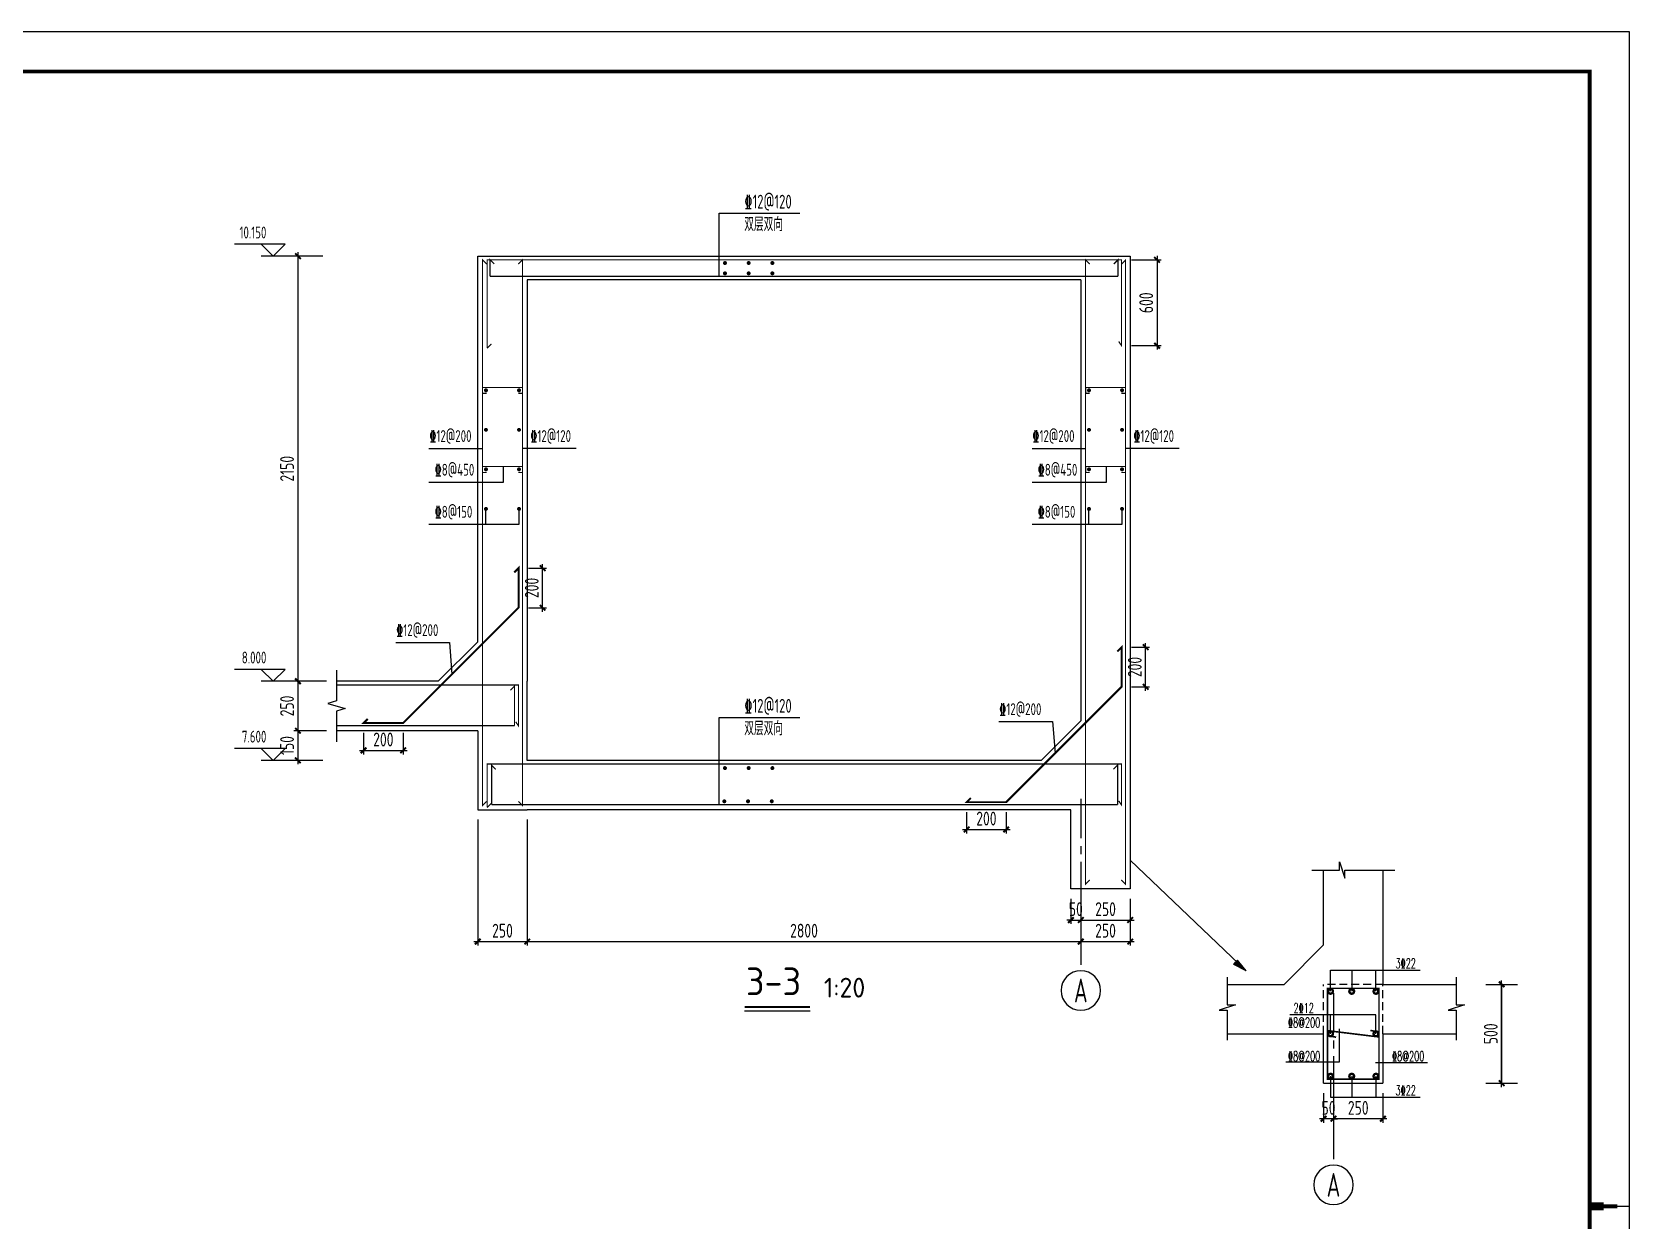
# Model space of a CAD drawing. Extents: x 665703 to 1047784, y -160603 to 92239.
# Drawn here: x 1007371 to 1047784, y 8469 to 38514 of the extents above; entities that cross this region are included whole.
import ezdxf
from ezdxf.enums import TextEntityAlignment as Align

# ---------------------------------------------------------------- set-up
doc = ezdxf.new("R2010")
doc.units = 0
doc.header["$LTSCALE"] = 800
doc.linetypes.add('CENTER', pattern=[2, 1.25, -0.25, 0.25, -0.25])
doc.linetypes.add('HIDDEN', pattern=[0.375, 0.25, -0.125])
doc.layers.get('0').update_dxf_attribs({"linetype": 'CONTINUOUS'})
doc.layers.get('Defpoints').update_dxf_attribs({"linetype": 'CONTINUOUS'})
for name, color, linetype in [('AXIS', 4, 'CENTER'), ('DIM', 2, 'CONTINUOUS'), ('GJ', 1, 'CONTINUOUS'), ('NUM', 7, 'CONTINUOUS'), ('REIN', 1, 'CONTINUOUS'), ('ROOF2', 7, 'CONTINUOUS'), ('TEXT', 7, 'CONTINUOUS'), ('THIN', 7, 'CONTINUOUS'), ('TK', 7, 'CONTINUOUS'), ('柱', 2, 'CONTINUOUS')]:
    doc.layers.add(name, color=color, linetype=linetype)
doc.styles.add('HZ1', font='TXT.shx', dxfattribs={"width": 0.6, "height": 250, "bigfont": 'HZTXT.shx'})
doc.styles.add('TSSD_Axis', font='tssdeng.shx', dxfattribs={"width": 0.7, "bigfont": 'tssdchn.shx'})
doc.styles.add('TSSD_Dimension', font='Tssdeng.shx', dxfattribs={"width": 0.75, "bigfont": 'hztxt.shx'})
doc.styles.add('TSSD_Label', font='Tssdeng.shx', dxfattribs={"width": 0.7, "bigfont": 'hztxt.shx'})
doc.styles.add('TSSD_Norm', font='Tssdeng.shx', dxfattribs={"bigfont": 'hztxt.shx'})
doc.dimstyles.new('TSSD_100_100', dxfattribs={"dimtxt": 350, "dimasz": 100, "dimexe": 100, "dimexo": 250, "dimgap": 100, "dimtad": 1, "dimdec": 0, "dimzin": 0, "dimdsep": 46, "dimtxsty": 'TSSD_Dimension', "dimblk": 'ARCHTICK', "dimcen": 0, "dimdle": 100, "dimclrt": 7, "dimadec": 0, "dimazin": 0, "dimtfac": 1, "dimtdec": 0, "dimtix": 1, "dimtmove": 2, "dimatfit": 3, "dimldrblk": 'ARCHTICK', "dimfxl": 0, "dimtolj": 1, "dimtzin": 0, "dimarcsym": 0})
doc.dimstyles.new('TSSD_20_100', dxfattribs={"dimtxt": 350, "dimasz": 100, "dimexe": 100, "dimexo": 250, "dimgap": 100, "dimtad": 1, "dimdec": 0, "dimlfac": 0.2, "dimzin": 0, "dimdsep": 46, "dimtxsty": 'TSSD_Dimension', "dimblk": 'ARCHTICK', "dimcen": 0, "dimdle": 100, "dimclrt": 7, "dimadec": 0, "dimazin": 0, "dimtfac": 1, "dimtdec": 0, "dimtix": 1, "dimtmove": 2, "dimatfit": 3, "dimldrblk": 'ARCHTICK', "dimfxl": 0, "dimtolj": 1, "dimtzin": 0, "dimarcsym": 0})

# ---------------------------------------------------------------- blocks, each defined once
blk = doc.blocks.new('_ArchTick')
at = {"color": 0, "const_width": 0.5}
blk.add_lwpolyline([(-0.71, -0.71), (0.71, 0.71)], dxfattribs=at)
blk = doc.blocks.new('*D221')
at = {"layer": 'Defpoints', "color": 0, "transparency": 16777216}
for p in [(1018645, 18844), (1019895, 18844), (1019895, 15511)]:
    blk.add_point(p, dxfattribs=at)
at = {"layer": 'DIM', "color": 0, "lineweight": -2, "transparency": 16777216}
for p, q in [((1018645, 18594), (1018645, 15411)), ((1019895, 18594), (1019895, 15411)), ((1018545, 15511), (1019995, 15511))]:
    blk.add_line(p, q, dxfattribs=at)
at = {"layer": 'DIM', "color": 0, "lineweight": -2, "transparency": 16777216, "xscale": 100, "yscale": 100, "zscale": 100, "rotation": 180}
blk.add_blockref('_ArchTick', (1018645, 15511), dxfattribs=at)
at = {"layer": 'DIM', "color": 0, "lineweight": -2, "transparency": 16777216, "xscale": 100, "yscale": 100, "zscale": 100}
blk.add_blockref('_ArchTick', (1019895, 15511), dxfattribs=at)
at = {"layer": 'DIM', "color": 7, "transparency": 16777216, "insert": (1019270, 15786), "char_height": 350, "attachment_point": 5, "style": 'TSSD_Dimension'}
blk.add_mtext('\\A1;250', dxfattribs=at)
blk = doc.blocks.new('*D222')
at = {"layer": 'Defpoints', "color": 0, "transparency": 16777216}
for p in [(1019895, 18844), (1033895, 16844), (1033895, 15511)]:
    blk.add_point(p, dxfattribs=at)
at = {"layer": 'DIM', "color": 0, "lineweight": -2, "transparency": 16777216}
for p, q in [((1019895, 18594), (1019895, 15411)), ((1033895, 16594), (1033895, 15411)), ((1019795, 15511), (1033995, 15511))]:
    blk.add_line(p, q, dxfattribs=at)
at = {"layer": 'DIM', "color": 0, "lineweight": -2, "transparency": 16777216, "xscale": 100, "yscale": 100, "zscale": 100, "rotation": 180}
blk.add_blockref('_ArchTick', (1019895, 15511), dxfattribs=at)
at = {"layer": 'DIM', "color": 0, "lineweight": -2, "transparency": 16777216, "xscale": 100, "yscale": 100, "zscale": 100}
blk.add_blockref('_ArchTick', (1033895, 15511), dxfattribs=at)
at = {"layer": 'DIM', "color": 7, "transparency": 16777216, "insert": (1026895, 15786), "char_height": 350, "attachment_point": 5, "style": 'TSSD_Dimension'}
blk.add_mtext('\\A1;2800', dxfattribs=at)
blk = doc.blocks.new('ts_axno')
at = {"color": 0, "linetype": 'ByBlock', "lineweight": -2}
blk.add_circle((0, 0), 0.5, dxfattribs=at)
at = {"color": 0, "linetype": 'ByBlock', "lineweight": -2, "style": 'TSSD_Axis', "width": 0.7}
blk.add_attdef('A', text='', height=0.6, dxfattribs=at).set_placement((0, 0), align=Align.MIDDLE_CENTER)
blk = doc.blocks.new('*D223')
at = {"layer": 'Defpoints', "color": 0, "transparency": 16777216}
for p in [(1033895, 16844), (1035145, 16844), (1035145, 15511)]:
    blk.add_point(p, dxfattribs=at)
at = {"layer": 'DIM', "color": 0, "lineweight": -2, "transparency": 16777216}
for p, q in [((1033895, 16594), (1033895, 15411)), ((1035145, 16594), (1035145, 15411)), ((1033795, 15511), (1035245, 15511))]:
    blk.add_line(p, q, dxfattribs=at)
at = {"layer": 'DIM', "color": 0, "lineweight": -2, "transparency": 16777216, "xscale": 100, "yscale": 100, "zscale": 100, "rotation": 180}
blk.add_blockref('_ArchTick', (1033895, 15511), dxfattribs=at)
at = {"layer": 'DIM', "color": 0, "lineweight": -2, "transparency": 16777216, "xscale": 100, "yscale": 100, "zscale": 100}
blk.add_blockref('_ArchTick', (1035145, 15511), dxfattribs=at)
at = {"layer": 'DIM', "color": 7, "transparency": 16777216, "insert": (1034520, 15786), "char_height": 350, "attachment_point": 5, "style": 'TSSD_Dimension'}
blk.add_mtext('\\A1;250', dxfattribs=at)
blk = doc.blocks.new('*D276')
at = {"layer": 'Defpoints', "color": 0, "transparency": 16777216}
for p in [(1033645, 16844), (1033895, 16844), (1033895, 16056)]:
    blk.add_point(p, dxfattribs=at)
at = {"layer": 'DIM', "color": 0, "lineweight": -2, "transparency": 16777216}
for p, q in [((1033645, 16594), (1033645, 15956)), ((1033895, 16594), (1033895, 15956)), ((1033645, 16056), (1033545, 16056)), ((1033645, 16056), (1033895, 16056)), ((1033895, 16056), (1033995, 16056))]:
    blk.add_line(p, q, dxfattribs=at)
at = {"layer": 'DIM', "color": 0, "lineweight": -2, "transparency": 16777216, "xscale": 100, "yscale": 100, "zscale": 100}
blk.add_blockref('_ArchTick', (1033645, 16056), dxfattribs=at)
at = {"layer": 'DIM', "color": 0, "lineweight": -2, "transparency": 16777216, "xscale": 100, "yscale": 100, "zscale": 100, "rotation": 180}
blk.add_blockref('_ArchTick', (1033895, 16056), dxfattribs=at)
at = {"layer": 'DIM', "color": 7, "transparency": 16777216, "insert": (1033770, 16331), "char_height": 350, "attachment_point": 5, "style": 'TSSD_Dimension'}
blk.add_mtext('\\A1;50', dxfattribs=at)
blk = doc.blocks.new('*D277')
at = {"layer": 'Defpoints', "color": 0, "transparency": 16777216}
for p in [(1033895, 16844), (1035145, 16844), (1035145, 16056)]:
    blk.add_point(p, dxfattribs=at)
at = {"layer": 'DIM', "color": 0, "lineweight": -2, "transparency": 16777216}
for p, q in [((1033895, 16594), (1033895, 15956)), ((1035145, 16594), (1035145, 15956)), ((1033795, 16056), (1035245, 16056))]:
    blk.add_line(p, q, dxfattribs=at)
at = {"layer": 'DIM', "color": 0, "lineweight": -2, "transparency": 16777216, "xscale": 100, "yscale": 100, "zscale": 100, "rotation": 180}
blk.add_blockref('_ArchTick', (1033895, 16056), dxfattribs=at)
at = {"layer": 'DIM', "color": 0, "lineweight": -2, "transparency": 16777216, "xscale": 100, "yscale": 100, "zscale": 100}
blk.add_blockref('_ArchTick', (1035145, 16056), dxfattribs=at)
at = {"layer": 'DIM', "color": 7, "transparency": 16777216, "insert": (1034520, 16331), "char_height": 350, "attachment_point": 5, "style": 'TSSD_Dimension'}
blk.add_mtext('\\A1;250', dxfattribs=at)
blk = doc.blocks.new('*D280')
at = {"layer": 'Defpoints', "color": 0, "transparency": 16777216}
for p in [(1034925, 22954), (1035535, 22954), (1034925, 21954)]:
    blk.add_point(p, dxfattribs=at)
at = {"layer": 'DIM', "color": 0, "lineweight": -2, "transparency": 16777216}
for p, q in [((1035535, 21854), (1035535, 23054)), ((1035175, 22954), (1035635, 22954)), ((1035175, 21954), (1035635, 21954))]:
    blk.add_line(p, q, dxfattribs=at)
at = {"layer": 'DIM', "color": 0, "lineweight": -2, "transparency": 16777216, "xscale": 100, "yscale": 100, "zscale": 100}
for p, rotation in [((1035535, 22954), 90), ((1035535, 21954), 270)]:
    blk.add_blockref('_ArchTick', p, dxfattribs=dict(at, rotation=rotation))
at = {"layer": 'DIM', "color": 7, "transparency": 16777216, "insert": (1035260, 22454), "char_height": 350, "attachment_point": 5, "rotation": 90, "style": 'TSSD_Dimension'}
blk.add_mtext('\\A1;200', dxfattribs=at)
blk = doc.blocks.new('*D281')
at = {"layer": 'Defpoints', "color": 0, "transparency": 16777216}
for p in [(1031007, 19036), (1032007, 19036), (1032007, 18346)]:
    blk.add_point(p, dxfattribs=at)
at = {"layer": 'DIM', "color": 0, "lineweight": -2, "transparency": 16777216}
for p, q in [((1031007, 18786), (1031007, 18246)), ((1032007, 18786), (1032007, 18246)), ((1030907, 18346), (1032107, 18346))]:
    blk.add_line(p, q, dxfattribs=at)
at = {"layer": 'DIM', "color": 0, "lineweight": -2, "transparency": 16777216, "xscale": 100, "yscale": 100, "zscale": 100, "rotation": 180}
blk.add_blockref('_ArchTick', (1031007, 18346), dxfattribs=at)
at = {"layer": 'DIM', "color": 0, "lineweight": -2, "transparency": 16777216, "xscale": 100, "yscale": 100, "zscale": 100}
blk.add_blockref('_ArchTick', (1032007, 18346), dxfattribs=at)
at = {"layer": 'DIM', "color": 7, "transparency": 16777216, "insert": (1031507, 18621), "char_height": 350, "attachment_point": 5, "style": 'TSSD_Dimension'}
blk.add_mtext('\\A1;200', dxfattribs=at)
blk = doc.blocks.new('*D282')
at = {"layer": 'Defpoints', "color": 0, "transparency": 16777216}
for p in [(1019675, 24954), (1020285, 24954), (1019675, 23954)]:
    blk.add_point(p, dxfattribs=at)
at = {"layer": 'DIM', "color": 0, "lineweight": -2, "transparency": 16777216}
for p, q in [((1019925, 24954), (1020385, 24954)), ((1020285, 23854), (1020285, 25054)), ((1019925, 23954), (1020385, 23954))]:
    blk.add_line(p, q, dxfattribs=at)
at = {"layer": 'DIM', "color": 0, "lineweight": -2, "transparency": 16777216, "xscale": 100, "yscale": 100, "zscale": 100}
for p, rotation in [((1020285, 24954), 90), ((1020285, 23954), 270)]:
    blk.add_blockref('_ArchTick', p, dxfattribs=dict(at, rotation=rotation))
at = {"layer": 'DIM', "color": 7, "transparency": 16777216, "insert": (1020010, 24454), "char_height": 350, "attachment_point": 5, "rotation": 90, "style": 'TSSD_Dimension'}
blk.add_mtext('\\A1;200', dxfattribs=at)
blk = doc.blocks.new('*D283')
at = {"layer": 'Defpoints', "color": 0, "transparency": 16777216}
for p in [(1015757, 21036), (1016757, 21036), (1016757, 20346)]:
    blk.add_point(p, dxfattribs=at)
at = {"layer": 'DIM', "color": 0, "lineweight": -2, "transparency": 16777216}
for p, q in [((1015757, 20786), (1015757, 20246)), ((1016757, 20786), (1016757, 20246)), ((1015657, 20346), (1016857, 20346))]:
    blk.add_line(p, q, dxfattribs=at)
at = {"layer": 'DIM', "color": 0, "lineweight": -2, "transparency": 16777216, "xscale": 100, "yscale": 100, "zscale": 100, "rotation": 180}
blk.add_blockref('_ArchTick', (1015757, 20346), dxfattribs=at)
at = {"layer": 'DIM', "color": 0, "lineweight": -2, "transparency": 16777216, "xscale": 100, "yscale": 100, "zscale": 100}
blk.add_blockref('_ArchTick', (1016757, 20346), dxfattribs=at)
at = {"layer": 'DIM', "color": 7, "transparency": 16777216, "insert": (1016257, 20621), "char_height": 350, "attachment_point": 5, "style": 'TSSD_Dimension'}
blk.add_mtext('\\A1;200', dxfattribs=at)
blk = doc.blocks.new('*D284')
at = {"layer": 'Defpoints', "color": 0, "transparency": 16777216}
for p in [(1034925, 32752), (1034925, 30581), (1035823, 30581)]:
    blk.add_point(p, dxfattribs=at)
at = {"layer": 'DIM', "color": 0, "lineweight": -2, "transparency": 16777216}
for p, q in [((1035175, 32752), (1035923, 32752)), ((1035823, 32852), (1035823, 30481)), ((1035175, 30581), (1035923, 30581))]:
    blk.add_line(p, q, dxfattribs=at)
at = {"layer": 'DIM', "color": 0, "lineweight": -2, "transparency": 16777216, "xscale": 100, "yscale": 100, "zscale": 100}
for p, rotation in [((1035823, 32752), 90), ((1035823, 30581), 270)]:
    blk.add_blockref('_ArchTick', p, dxfattribs=dict(at, rotation=rotation))
at = {"layer": 'DIM', "color": 7, "transparency": 16777216, "insert": (1035548, 31666), "char_height": 350, "attachment_point": 5, "rotation": 90, "style": 'TSSD_Dimension'}
blk.add_mtext('\\A1;600', dxfattribs=at)
blk = doc.blocks.new('*D999')
at = {"layer": 'Defpoints', "color": 0, "transparency": 16777216}
for p in [(1014978, 32844), (1014097, 22094), (1015073, 22094)]:
    blk.add_point(p, dxfattribs=at)
at = {"layer": 'DIM', "color": 0, "lineweight": -2, "transparency": 16777216}
for p, q in [((1014728, 32844), (1013997, 32844)), ((1014097, 32944), (1014097, 21994)), ((1014823, 22094), (1013997, 22094))]:
    blk.add_line(p, q, dxfattribs=at)
at = {"layer": 'DIM', "color": 0, "lineweight": -2, "transparency": 16777216, "xscale": 100, "yscale": 100, "zscale": 100}
for p, rotation in [((1014097, 32844), 90), ((1014097, 22094), 270)]:
    blk.add_blockref('_ArchTick', p, dxfattribs=dict(at, rotation=rotation))
at = {"layer": 'DIM', "color": 7, "transparency": 16777216, "insert": (1013822, 27469), "char_height": 350, "attachment_point": 5, "rotation": 90, "style": 'TSSD_Dimension'}
blk.add_mtext('\\A1;2150', dxfattribs=at)
blk = doc.blocks.new('*D1000')
at = {"layer": 'Defpoints', "color": 0, "transparency": 16777216}
for p in [(1015073, 22094), (1014097, 20844), (1015073, 20844)]:
    blk.add_point(p, dxfattribs=at)
at = {"layer": 'DIM', "color": 0, "lineweight": -2, "transparency": 16777216}
for p, q in [((1014823, 22094), (1013997, 22094)), ((1014097, 22194), (1014097, 20744)), ((1014823, 20844), (1013997, 20844))]:
    blk.add_line(p, q, dxfattribs=at)
at = {"layer": 'DIM', "color": 0, "lineweight": -2, "transparency": 16777216, "xscale": 100, "yscale": 100, "zscale": 100}
for p, rotation in [((1014097, 22094), 90), ((1014097, 20844), 270)]:
    blk.add_blockref('_ArchTick', p, dxfattribs=dict(at, rotation=rotation))
at = {"layer": 'DIM', "color": 7, "transparency": 16777216, "insert": (1013822, 21469), "char_height": 350, "attachment_point": 5, "rotation": 90, "style": 'TSSD_Dimension'}
blk.add_mtext('\\A1;250', dxfattribs=at)
blk = doc.blocks.new('*D1001')
at = {"layer": 'Defpoints', "color": 0, "transparency": 16777216}
for p in [(1015073, 20844), (1014097, 20094), (1014978, 20094)]:
    blk.add_point(p, dxfattribs=at)
at = {"layer": 'DIM', "color": 0, "lineweight": -2, "transparency": 16777216}
for p, q in [((1014823, 20844), (1013997, 20844)), ((1014097, 20944), (1014097, 19994)), ((1014728, 20094), (1013997, 20094))]:
    blk.add_line(p, q, dxfattribs=at)
at = {"layer": 'DIM', "color": 0, "lineweight": -2, "transparency": 16777216, "xscale": 100, "yscale": 100, "zscale": 100}
for p, rotation in [((1014097, 20844), 90), ((1014097, 20094), 270)]:
    blk.add_blockref('_ArchTick', p, dxfattribs=dict(at, rotation=rotation))
at = {"layer": 'DIM', "color": 7, "transparency": 16777216, "insert": (1013822, 20469), "char_height": 350, "attachment_point": 5, "rotation": 90, "style": 'TSSD_Dimension'}
blk.add_mtext('\\A1;150', dxfattribs=at)
blk = doc.blocks.new('MI')
at = {"layer": 'TK'}
for points, const_width in [([(83100, 29700), (83450, 29700)], 200), ([(83100, 29700), (83800, 29700)], 100), ([(84100, 29700), (83100, 29700)], 35)]:
    blk.add_lwpolyline(points, dxfattribs=dict(at, const_width=const_width))
blk = doc.blocks.new('*D1017')
at = {"color": 0, "linetype": 'ByBlock', "transparency": 16777216}
for p, q in [((1044287, 14429), (1044437, 14429)), ((1044537, 11829), (1044537, 14529)), ((1044287, 11929), (1044437, 11929))]:
    blk.add_line(p, q, dxfattribs=at)
at = {"layer": 'Defpoints', "color": 0, "linetype": 'ByBlock', "transparency": 16777216}
for p in [(1044537, 14429), (1044537, 14429), (1044537, 11929)]:
    blk.add_point(p, dxfattribs=at)
at = {"color": 0, "linetype": 'ByBlock', "transparency": 16777216, "xscale": 100, "yscale": 100, "zscale": 100}
for p, rotation in [((1044537, 14429), 90), ((1044537, 11929), 270)]:
    blk.add_blockref('_ArchTick', p, dxfattribs=dict(at, rotation=rotation))
at = {"color": 7, "linetype": 'ByBlock', "transparency": 16777216, "insert": (1044262, 13179), "char_height": 350, "attachment_point": 5, "rotation": 90, "style": 'TSSD_Dimension'}
blk.add_mtext('\\A1;500', dxfattribs=at)
blk = doc.blocks.new('*D1018')
at = {"color": 0, "linetype": 'ByBlock', "transparency": 16777216}
for p, q in [((1040285, 11679), (1040285, 10930)), ((1041535, 11679), (1041535, 10930)), ((1041635, 11030), (1040185, 11030))]:
    blk.add_line(p, q, dxfattribs=at)
at = {"layer": 'Defpoints', "color": 0, "linetype": 'ByBlock', "transparency": 16777216}
for p in [(1040285, 11929), (1041535, 11929), (1040285, 11030)]:
    blk.add_point(p, dxfattribs=at)
at = {"color": 0, "linetype": 'ByBlock', "transparency": 16777216, "xscale": 100, "yscale": 100, "zscale": 100, "rotation": 180}
blk.add_blockref('_ArchTick', (1040285, 11030), dxfattribs=at)
at = {"color": 0, "linetype": 'ByBlock', "transparency": 16777216, "xscale": 100, "yscale": 100, "zscale": 100}
blk.add_blockref('_ArchTick', (1041535, 11030), dxfattribs=at)
at = {"color": 7, "linetype": 'ByBlock', "transparency": 16777216, "insert": (1040910, 11305), "char_height": 350, "attachment_point": 5, "style": 'TSSD_Dimension'}
blk.add_mtext('\\A1;250', dxfattribs=at)
blk = doc.blocks.new('*D1019')
at = {"color": 0, "linetype": 'ByBlock', "transparency": 16777216}
for p, q in [((1040035, 11679), (1040035, 10930)), ((1040285, 11679), (1040285, 10930)), ((1040035, 11030), (1039935, 11030)), ((1040285, 11030), (1040035, 11030)), ((1040285, 11030), (1040385, 11030))]:
    blk.add_line(p, q, dxfattribs=at)
at = {"layer": 'Defpoints', "color": 0, "linetype": 'ByBlock', "transparency": 16777216}
for p in [(1040035, 11929), (1040285, 11929), (1040035, 11030)]:
    blk.add_point(p, dxfattribs=at)
at = {"color": 0, "linetype": 'ByBlock', "transparency": 16777216, "xscale": 100, "yscale": 100, "zscale": 100}
blk.add_blockref('_ArchTick', (1040035, 11030), dxfattribs=at)
at = {"color": 0, "linetype": 'ByBlock', "transparency": 16777216, "xscale": 100, "yscale": 100, "zscale": 100, "rotation": 180}
blk.add_blockref('_ArchTick', (1040285, 11030), dxfattribs=at)
at = {"color": 7, "linetype": 'ByBlock', "transparency": 16777216, "insert": (1040160, 11305), "char_height": 350, "attachment_point": 5, "style": 'TSSD_Dimension'}
blk.add_mtext('\\A1;50', dxfattribs=at)

msp = doc.modelspace()

# ---------------------------------------------------------------- linework, layer by layer
at = {"layer": 'AXIS'}
msp.add_line((1033895.1, 19124), (1033895.1, 14773.2), dxfattribs=at)
at = {"layer": 'AXIS', "color": 3}
msp.add_line((1040284.8, 14209.1), (1040284.8, 9858.3), dxfattribs=at)
at = {"layer": 'DIM', "color": 3}
for p, q in [((1040210.7, 14252.6), (1040210.7, 14785.4)), ((1040210.7, 14785.4), (1042478.2, 14785.4)), ((1040759.2, 14252.6), (1040759.2, 14785.4)), ((1041358.9, 14252.6), (1041358.9, 14785.4)), ((1044137.3, 14429), (1044937.3, 14429)), ((1044537.3, 14429), (1044537.3, 11929)), ((1041358.9, 13655.8), (1039183.6, 13655.8)), ((1040210.7, 13179), (1040210.7, 13655.8)), ((1041358.9, 13179), (1041358.9, 13655.8)), ((1040428.7, 13302.2), (1040428.7, 12457.8)), ((1040428.7, 12457.8), (1039080.5, 12457.8)), ((1041351.1, 12451), (1042666.3, 12451)), ((1040210.7, 12105.4), (1040210.7, 11572.5)), ((1040745.6, 12105.4), (1040745.6, 11572.5)), ((1041358.9, 12105.4), (1041358.9, 11572.5)), ((1044137.3, 11929), (1044937.3, 11929)), ((1040210.7, 11572.5), (1042478.2, 11572.5))]:
    msp.add_line(p, q, dxfattribs=at)
at = {"layer": 'DIM', "color": 3, "linetype": 'HIDDEN'}
for p, q in [((1040034.8, 13179), (1040034.8, 14429)), ((1041534.8, 14429), (1040034.8, 14429)), ((1041534.8, 13179), (1041534.8, 14429))]:
    msp.add_line(p, q, dxfattribs=at)
at = {"layer": 'GJ', "color": 3, "const_width": 40}
msp.add_lwpolyline([(1040134.8, 12029), (1040134.8, 14329), (1041434.8, 14329), (1041434.8, 12029)], close=True, dxfattribs=at)
at = {"layer": 'GJ', "color": 3, "const_width": 120}
for points in [[(1040180.7, 14252.6, -1), (1040240.7, 14252.6, -1)], [(1040715.6, 14252.6, -1), (1040775.6, 14252.6, -1)], [(1041388.9, 14252.6, 1), (1041328.9, 14252.6, 1)], [(1040180.7, 13179, 1), (1040240.7, 13179, 1)], [(1041388.9, 13179, -1), (1041328.9, 13179, -1)], [(1040180.7, 12105.4, 1), (1040240.7, 12105.4, 1)], [(1040715.6, 12105.4, 1), (1040775.6, 12105.4, 1)], [(1041388.9, 12105.4, -1), (1041328.9, 12105.4, -1)]]:
    msp.add_lwpolyline(points, format="xyb", close=True, dxfattribs=at)
at = {"layer": 'GJ', "color": 3, "const_width": 40}
msp.add_lwpolyline([(1040351.6, 13091.9), (1040134.8, 13134.9), (1040134.8, 13257.3), (1041434.8, 13098.7), (1041434.8, 13221), (1041218, 13264)], dxfattribs=at)
at = {"layer": 'NUM'}
msp.add_lwpolyline([(1025394.3, 13859.5, 50, 50, 0), (1027047.4, 13859.5, 50, 50, 0)], format="xyseb", dxfattribs=at)
msp.add_lwpolyline([(1025394.3, 13759.5), (1027047.4, 13759.5)], dxfattribs=at)
at = {"layer": 'REIN'}
for points, const_width in [([(1018870.9, 19055.9), (1018764.9, 18949.8), (1018764.9, 32747.4), (1018870.9, 32641.4)], 30), ([(1034853.5, 30687.1), (1034925.3, 30581.1), (1034925.3, 30581.1), (1034925.3, 32751.6), (1018881.4, 32751.6), (1018881.4, 30518.6), (1018881.4, 30518.6)], 30), ([(1018955, 32332.6), (1018955, 32751.6), (1019061.1, 32645.5)], 30), ([(1019669.2, 19055.9), (1019775.3, 18949.8), (1019775.3, 32747.4), (1019669.2, 32641.4)], 30), ([(1034120.9, 17068.1), (1034014.9, 16962), (1034014.9, 32747.4), (1034120.9, 32641.4)], 30), ([(1034835.2, 32332.6), (1034835.2, 32751.6), (1034729.1, 32645.5)], 30), ([(1034919.2, 17068.1), (1035025.3, 16962), (1035025.3, 32747.4), (1034919.2, 32641.4)], 30), ([(1018955, 32332.6), (1034835.2, 32332.6)], 30), ([(1018987.4, 30624.7), (1018881.4, 30518.6)], 30), ([(1019775.9, 29374.3), (1019775.9, 29524.3), (1018765.5, 29524.3), (1018765.5, 29374.3)], 30), ([(1035025.9, 29374.3), (1035025.9, 29524.3), (1034015.5, 29524.3), (1034015.5, 29374.3)], 30), ([(1019775.9, 27374.3), (1019775.9, 27524.3), (1018765.5, 27524.3), (1018765.5, 27374.3)], 30), ([(1035025.9, 27374.3), (1035025.9, 27524.3), (1034015.5, 27524.3), (1034015.5, 27374.3)], 30), ([(1019569.2, 24848.3), (1019675.3, 24954.3), (1019675.3, 23954.3), (1016757.3, 21036.3), (1015757.3, 21036.3), (1015863.3, 21142.4)], 50), ([(1034819.2, 22848.3), (1034925.3, 22954.3), (1034925.3, 21954.3), (1032007.3, 19036.3), (1031007.3, 19036.3), (1031113.3, 19142.4)], 50), ([(1019603.5, 21070.6), (1019675.3, 20964.5), (1019675.3, 20964.5), (1019675.3, 22001.6), (1015073.4, 22001.6)], 30), ([(1019575.3, 20972.8), (1019575.3, 21972), (1019469.2, 21866)], 30), ([(1015073.4, 20972.8), (1019575.3, 20972.8)], 30), ([(1034853.5, 19070.6), (1034925.3, 18964.5), (1034925.3, 18964.5), (1034925.3, 20001.6), (1018881.4, 20001.6), (1018881.4, 18902.1), (1018881.4, 18902.1)], 30), ([(1018994.2, 18972.8), (1018994.2, 19972), (1019100.3, 19866)], 30), ([(1034825.3, 18972.8), (1034825.3, 19972), (1034719.2, 19866)], 30), ([(1018987.4, 19008.1), (1018881.4, 18902.1)], 30), ([(1018994.2, 18972.8), (1034825.3, 18972.8)], 30)]:
    msp.add_lwpolyline(points, dxfattribs=dict(at, const_width=const_width))
for points in [[(1024920.6, 32670.6, 50, 50, 1), (1024870.6, 32670.6, 50, 50, 1)], [(1024920.6, 32410.5, 50, 50, 1), (1024870.6, 32410.5, 50, 50, 1)], [(1025520.6, 32670.6, 50, 50, 1), (1025470.6, 32670.6, 50, 50, 1)], [(1025520.6, 32410.5, 50, 50, 1), (1025470.6, 32410.5, 50, 50, 1)], [(1026120.6, 32670.6, 50, 50, 1), (1026070.6, 32670.6, 50, 50, 1)], [(1026120.6, 32410.5, 50, 50, 1), (1026070.6, 32410.5, 50, 50, 1)], [(1018877, 29452.7, 50, 50, 1), (1018827, 29452.7, 50, 50, 1)], [(1019663.2, 29452.7, 50, 50, -1), (1019713.2, 29452.7, 50, 50, -1)], [(1034127, 29452.7, 50, 50, 1), (1034077, 29452.7, 50, 50, 1)], [(1034913.2, 29452.7, 50, 50, -1), (1034963.2, 29452.7, 50, 50, -1)], [(1018877, 28452.7, 50, 50, 1), (1018827, 28452.7, 50, 50, 1)], [(1019663.2, 28452.7, 50, 50, -1), (1019713.2, 28452.7, 50, 50, -1)], [(1034127, 28452.7, 50, 50, 1), (1034077, 28452.7, 50, 50, 1)], [(1034913.2, 28452.7, 50, 50, -1), (1034963.2, 28452.7, 50, 50, -1)], [(1018877, 27452.7, 50, 50, 1), (1018827, 27452.7, 50, 50, 1)], [(1019663.2, 27452.7, 50, 50, -1), (1019713.2, 27452.7, 50, 50, -1)], [(1034127, 27452.7, 50, 50, 1), (1034077, 27452.7, 50, 50, 1)], [(1034913.2, 27452.7, 50, 50, -1), (1034963.2, 27452.7, 50, 50, -1)], [(1018877, 26452.7, 50, 50, 1), (1018827, 26452.7, 50, 50, 1)], [(1019663.2, 26452.7, 50, 50, -1), (1019713.2, 26452.7, 50, 50, -1)], [(1034127, 26452.7, 50, 50, 1), (1034077, 26452.7, 50, 50, 1)], [(1034913.2, 26452.7, 50, 50, -1), (1034963.2, 26452.7, 50, 50, -1)], [(1024920.6, 19898.5, 50, 50, 1), (1024870.6, 19898.5, 50, 50, 1)], [(1025520.6, 19898.5, 50, 50, 1), (1025470.6, 19898.5, 50, 50, 1)], [(1026120.6, 19898.5, 50, 50, 1), (1026070.6, 19898.5, 50, 50, 1)], [(1024904.9, 19058.3, 50, 50, 1), (1024854.9, 19058.3, 50, 50, 1)], [(1025504.9, 19058.3, 50, 50, 1), (1025454.9, 19058.3, 50, 50, 1)], [(1026104.9, 19058.3, 50, 50, 1), (1026054.9, 19058.3, 50, 50, 1)]]:
    msp.add_lwpolyline(points, format="xyseb", close=True, dxfattribs=at)
for points in [[(1018765.5, 29374.3, 30, 30, 0), (1018871.6, 29374.3, 0, 0, 0)], [(1019775.9, 29374.3, 30, 30, 0), (1019669.8, 29374.3, 0, 0, 0)], [(1034015.5, 29374.3, 30, 30, 0), (1034121.6, 29374.3, 0, 0, 0)], [(1035025.9, 29374.3, 30, 30, 0), (1034919.8, 29374.3, 0, 0, 0)], [(1018765.5, 27374.3, 30, 30, 0), (1018871.6, 27374.3, 0, 0, 0)], [(1019775.9, 27374.3, 30, 30, 0), (1019669.8, 27374.3, 0, 0, 0)], [(1034015.5, 27374.3, 30, 30, 0), (1034121.6, 27374.3, 0, 0, 0)], [(1035025.9, 27374.3, 30, 30, 0), (1034919.8, 27374.3, 0, 0, 0)]]:
    msp.add_lwpolyline(points, format="xyseb", dxfattribs=at)
at = {"layer": 'ROOF2', "color": 3}
for p, q in [((1040034.8, 15429), (1040034.8, 17319.5)), ((1041534.8, 17319.5), (1041534.8, 14429)), ((1039034.8, 14429), (1040034.8, 15429)), ((1037596.2, 14429), (1039034.8, 14429)), ((1041534.8, 14429), (1043385, 14429)), ((1037596.2, 13179), (1040034.8, 13179)), ((1040034.8, 11929), (1040034.8, 13179)), ((1041534.8, 13179), (1041534.8, 11929)), ((1041534.8, 13179), (1043385, 13179)), ((1040034.8, 11929), (1041534.8, 11929))]:
    msp.add_line(p, q, dxfattribs=at)
for points in [[(1039734.8, 17319.5), (1040438.6, 17319.5), (1040438.6, 17529.5), (1040574, 17116.4), (1040574, 17319.5), (1041832, 17319.5)], [(1037596.2, 14613.6), (1037596.2, 13909.8), (1037806.2, 13909.8), (1037393.1, 13774.4), (1037596.2, 13774.4), (1037596.2, 13016.4)], [(1043385, 14613.6), (1043385, 13909.8), (1043595, 13909.8), (1043181.8, 13774.4), (1043385, 13774.4), (1043385, 13016.4)]]:
    msp.add_lwpolyline(points, dxfattribs=at)
at = {"layer": 'TEXT'}
for p, q in [((1024747, 32319.5), (1024747, 33930.9)), ((1024747, 33930.9), (1026792, 33930.9)), ((1017410.6, 27980.5), (1018764.9, 27980.5)), ((1021130.8, 27980.5), (1019776.5, 27980.5)), ((1032660.6, 27980.5), (1034014.9, 27980.5)), ((1036380.8, 27980.5), (1035026.5, 27980.5)), ((1019294.3, 27128.1), (1019294.3, 27524.3)), ((1034544.3, 27128.1), (1034544.3, 27524.3)), ((1017410.6, 27128.1), (1019294.3, 27128.1)), ((1032660.6, 27128.1), (1034544.3, 27128.1)), ((1018852, 26065.1), (1018852, 26427.7)), ((1019688.2, 26065.1), (1019688.2, 26427.7)), ((1034102, 26065.1), (1034102, 26427.7)), ((1034938.2, 26065.1), (1034938.2, 26427.7)), ((1017410.6, 26065.1), (1019688.2, 26065.1)), ((1032660.6, 26065.1), (1034938.2, 26065.1)), ((1016572.3, 23073.2), (1017926.6, 23073.2)), ((1017926.6, 23073.2), (1017992.5, 22271.5)), ((1024747, 18972.8), (1024747, 21180.9)), ((1024747, 21180.9), (1026792, 21180.9)), ((1031822.3, 21073.2), (1033176.6, 21073.2)), ((1033176.6, 21073.2), (1033242.5, 20271.5))]:
    msp.add_line(p, q, dxfattribs=at)
at = {"layer": 'THIN'}
for p, q in [((1013170.1, 33143.8), (1012491.6, 33143.8)), ((1013470.1, 32843.8), (1013170.1, 33143.8)), ((1013770.1, 33143.8), (1013170.1, 33143.8)), ((1013470.1, 32843.8), (1013770.1, 33143.8)), ((1013996.9, 32843.8), (1013170.1, 32843.8)), ((1013470.1, 32843.8), (1013470.1, 32843.8)), ((1018645.1, 23093.8), (1018645.1, 32843.8)), ((1018645.1, 32843.8), (1035145.1, 32843.8)), ((1035145.1, 32843.8), (1035145.1, 20093.8)), ((1033895.1, 32243.8), (1019895.1, 32243.8)), ((1019895.1, 32243.8), (1019895.1, 22093.8)), ((1033895.1, 32243.8), (1033895.1, 21093.8)), ((1017645.1, 22093.8), (1018645.1, 23093.8)), ((1018645.1, 23093.8), (1017645.1, 22093.8)), ((1013170.1, 22393.8), (1012491.6, 22393.8)), ((1013470.1, 22093.8), (1013170.1, 22393.8)), ((1013770.1, 22393.8), (1013170.1, 22393.8)), ((1013470.1, 22093.8), (1013770.1, 22393.8)), ((1013996.9, 22093.8), (1013170.1, 22093.8)), ((1013470.1, 22093.8), (1013470.1, 22093.8)), ((1017645.1, 22093.8), (1015073.4, 22093.8)), ((1019895.1, 20093.8), (1019895.1, 22093.8)), ((1033895.1, 21093.8), (1032895.1, 20093.8)), ((1018645.1, 20843.8), (1015073.4, 20843.8)), ((1018645.1, 20843.8), (1018645.1, 18843.8)), ((1013170.1, 20393.8), (1012491.6, 20393.8)), ((1013470.1, 20093.8), (1013170.1, 20393.8)), ((1013770.1, 20393.8), (1013170.1, 20393.8)), ((1013470.1, 20093.8), (1013770.1, 20393.8)), ((1013996.9, 20093.8), (1013170.1, 20093.8)), ((1013470.1, 20093.8), (1013470.1, 20093.8)), ((1032895.1, 20093.8), (1019895.1, 20093.8)), ((1035145.1, 20093.8), (1035145.1, 16843.8)), ((1018645.1, 18843.8), (1019895.1, 18843.8)), ((1033645.1, 18843.8), (1019895.1, 18843.8)), ((1033645.1, 16843.8), (1033645.1, 18843.8)), ((1035145.1, 16843.8), (1033645.1, 16843.8))]:
    msp.add_line(p, q, dxfattribs=at)
msp.add_lwpolyline([(1015073.4, 22373.8), (1015073.4, 21598.8), (1014853.4, 21528.8), (1015293.4, 21408.8), (1015073.4, 21338.8), (1015073.4, 20563.8)], dxfattribs=at)
at = {"layer": 'TK', "color": 2}
msp.add_lwpolyline([(1047766.6, 38514.4), (963666.6, 38514.4), (963666.6, -20885.6), (1047766.6, -20885.6)], close=True, dxfattribs=at)
at = {"layer": 'TK', "color": 2, "const_width": 100}
msp.add_lwpolyline([(966166.6, 37514.4), (1046766.6, 37514.4), (1046766.6, -19885.6), (966166.6, -19885.6)], close=True, dxfattribs=at)
at = {"layer": '柱'}
msp.add_line((1035145.1, 17569.5), (1038076.9, 14767.9), dxfattribs=at)
at = {"layer": '柱', "color": 3}
for p, q in [((1037761.9, 14930.9), (1037808, 14987.4)), ((1037854.2, 15043.9), (1037808, 14987.4)), ((1038076.9, 14767.9), (1037854.2, 15043.9)), ((1038076.9, 14767.9), (1037761.9, 14930.9))]:
    msp.add_line(p, q, dxfattribs=at)
for points in [[(1037761.9, 14930.9), (1038076.9, 14767.9), (1037808, 14987.4), (1038076.9, 14767.9)], [(1037854.2, 15043.9), (1038076.9, 14767.9), (1037808, 14987.4), (1038076.9, 14767.9)]]:
    msp.add_solid(points, dxfattribs=at)

# ---------------------------------------------------------------- block references
at = {"layer": 'NUM'}
ref = msp.add_blockref('ts_axno', (1033895.1, 14273.2), dxfattribs=dict(at, xscale=-1000, yscale=1000, zscale=1000, rotation=180))
ref.add_attrib('10', 'A', dxfattribs={"height": 600, "style": 'TSSD_Axis', "width": 0.666667}).set_placement((1033895.1, 14273.2), align=Align.MIDDLE_CENTER)
at = {"layer": 'NUM', "color": 3}
ref = msp.add_blockref('ts_axno', (1040284.8, 9358.3), dxfattribs=dict(at, xscale=-1000, yscale=1000, zscale=1000, rotation=180))
ref.add_attrib('10', 'A', dxfattribs={"height": 600, "style": 'TSSD_Axis', "width": 0.666667}).set_placement((1040284.8, 9358.3), align=Align.MIDDLE_CENTER)
at = {"layer": 'TK', "color": 2}
msp.add_blockref('MI', (963666.6, -20885.6), dxfattribs=at)

# ---------------------------------------------------------------- texts
at = {"layer": 'DIM', "color": 3, "style": 'HZ1', "width": 0.6}
for s, p in [('3%%13222', (1041854.7, 14837)), ('2%%13212', (1039275.6, 13704.7)), ('%%1328@200', (1039133.2, 13337.3)), ('%%1328@200', (1039133.2, 12487.9)), ('%%1328@200', (1041766.1, 12487.9)), ('3%%13222', (1041854.7, 11623.1))]:
    msp.add_text(s, height=250, dxfattribs=at).set_placement(p)
at = {"layer": 'NUM', "style": 'TSSD_Norm'}
for s, height, p in [('3-3', 700, (1025426.6, 13945.6)), ('1:20', 500, (1027397.4, 13945.6))]:
    msp.add_text(s, height=height, dxfattribs=at).set_placement(p, align=Align.BOTTOM_LEFT)
at = {"layer": 'TEXT', "style": 'TSSD_Norm', "width": 0.7}
for s, p in [('%%13212@120', (1025384.3, 34047.6)), ('双层双向', (1025384.3, 33477.9)), ('%%13212@120', (1025384.3, 21297.6)), ('双层双向', (1025384.3, 20727.9))]:
    msp.add_text(s, height=350, dxfattribs=at).set_placement(p)
at = {"layer": 'TEXT', "style": 'TSSD_Label', "width": 0.7}
for s, p in [('%%13212@200', (1017420.8, 28055.5)), ('%%13212@120', (1019973.7, 28055.5)), ('%%13212@200', (1032670.8, 28055.5)), ('%%13212@120', (1035223.7, 28055.5)), ('%%1328@450', (1017554.6, 27203.1)), ('%%1328@450', (1032804.6, 27203.1)), ('%%1328@150', (1017554.6, 26140.1)), ('%%1328@150', (1032804.6, 26140.1)), ('%%13212@200', (1016582.5, 23148.2)), ('%%13212@200', (1031832.5, 21148.2))]:
    msp.add_text(s, height=300, dxfattribs=at).set_placement(p, align=Align.BOTTOM_LEFT)
at = {"layer": 'THIN', "style": 'TSSD_Label', "width": 0.7}
for s, p in [('10.150', (1013299.3, 33203.8)), ('8.000', (1013299.3, 22453.8)), ('7.600', (1013299.3, 20453.8))]:
    msp.add_text(s, height=300, dxfattribs=at).set_placement(p, align=Align.BOTTOM_RIGHT)

# ---------------------------------------------------------------- dimensions: what is measured, and where the dimension line sits
at = {"layer": 'DIM'}
for base, p1, p2, picture, middle in [((1014096.9, 22093.8), (1014977.7, 32843.8), (1015073.4, 22093.8), '*D999', (1013821.9, 27468.8)), ((1020284.6, 24954.3), (1019675.3, 23954.3), (1019675.3, 24954.3), '*D282', (1020009.6, 24454.3)), ((1035534.6, 22954.3), (1034925.3, 21954.3), (1034925.3, 22954.3), '*D280', (1035259.6, 22454.3)), ((1014096.9, 20843.8), (1015073.4, 22093.8), (1015073.4, 20843.8), '*D1000', (1013821.9, 21468.8)), ((1014096.9, 20093.8), (1015073.4, 20843.8), (1014977.7, 20093.8), '*D1001', (1013821.9, 20468.8))]:
    dim = msp.add_linear_dim(base=base, p1=p1, p2=p2, angle=90, dimstyle='TSSD_20_100', dxfattribs=at)
    dim.commit()
    dim.dimension.update_dxf_attribs({"geometry": picture, "text_midpoint": middle})
dim = msp.add_linear_dim(base=(1035823.4, 30581.1), p1=(1034925.3, 32751.6), p2=(1034925.3, 30581.1), angle=90, text='600', dimstyle='TSSD_100_100', dxfattribs=at)
dim.commit()
dim.dimension.update_dxf_attribs({"geometry": '*D284', "text_midpoint": (1035548.4, 31666.3)})
for base, p1, p2, picture, middle in [((1016757.3, 20346.4), (1015757.3, 21036.3), (1016757.3, 21036.3), '*D283', (1016257.3, 20621.4)), ((1032007.3, 18346.4), (1031007.3, 19036.3), (1032007.3, 19036.3), '*D281', (1031507.3, 18621.4)), ((1019895.1, 15511.2), (1018645.1, 18843.8), (1019895.1, 18843.8), '*D221', (1019270.1, 15786.2)), ((1033895.1, 15511.2), (1019895.1, 18843.8), (1033895.1, 16843.8), '*D222', (1026895.1, 15786.2)), ((1033895.1, 16056.4), (1033645.1, 16843.8), (1033895.1, 16843.8), '*D276', (1033770.1, 16331.4)), ((1035145.1, 15511.2), (1033895.1, 16843.8), (1035145.1, 16843.8), '*D223', (1034520.1, 15786.2)), ((1035145.1, 16056.4), (1033895.1, 16843.8), (1035145.1, 16843.8), '*D277', (1034520.1, 16331.4))]:
    dim = msp.add_linear_dim(base=base, p1=p1, p2=p2, dimstyle='TSSD_20_100', dxfattribs=at)
    dim.commit()
    dim.dimension.update_dxf_attribs({"geometry": picture, "text_midpoint": middle})
at = {"layer": 'DIM', "color": 3}
dim = msp.add_linear_dim(base=(1044537.3, 14429), p1=(1044537.3, 11929), p2=(1044537.3, 14429), angle=90, dimstyle='TSSD_20_100', dxfattribs=at)
dim.commit()
dim.dimension.update_dxf_attribs({"geometry": '*D1017', "text_midpoint": (1044262.3, 13179)})
for p1, p2, picture, middle in [((1040284.8, 11929), (1040034.8, 11929), '*D1019', (1040159.8, 11304.8)), ((1041534.8, 11929), (1040284.8, 11929), '*D1018', (1040909.8, 11304.8))]:
    dim = msp.add_aligned_dim(p1=p1, p2=p2, distance=899.1, dimstyle='TSSD_20_100', dxfattribs=at)
    dim.commit()
    dim.dimension.update_dxf_attribs({"geometry": picture, "text_midpoint": middle})

doc.saveas('drawing.dxf')
